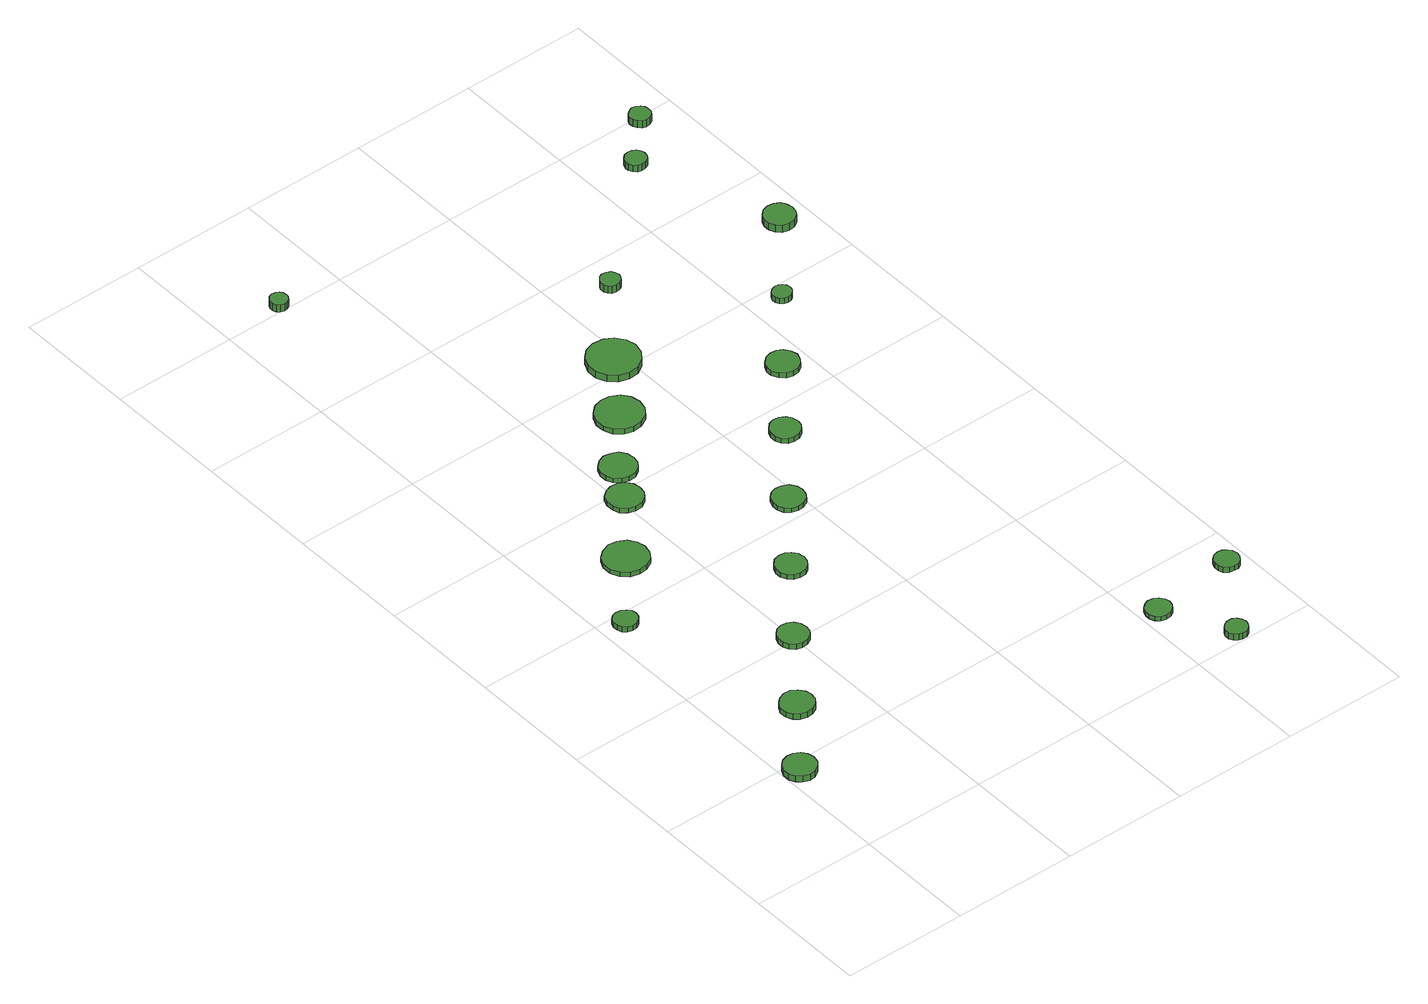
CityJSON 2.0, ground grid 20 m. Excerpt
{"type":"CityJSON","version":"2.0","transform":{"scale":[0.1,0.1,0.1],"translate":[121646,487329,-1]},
"CityObjects":{
"tree1":{"type":"SolitaryVegetationObject","attributes":{"function":"something"},"geometry":[{"type":"MultiSurface","lod":"1","boundaries":[[[0,1,2,3,4,5,6,7,8,9,10,11,12,13,14]],[[15,16,17,18,19,20,21,22,23,24,25,26,27,28,29]],[[0,29,28,1]],[[1,28,27,2]],[[2,27,26,3]],[[3,26,25,4]],[[4,25,24,5]],[[5,24,23,6]],[[6,23,22,7]],[[7,22,21,8]],[[8,21,20,9]],[[9,20,19,10]],[[10,19,18,11]],[[11,18,17,12]],[[12,17,16,13]],[[13,16,15,14]],[[14,15,29,0]]]}]},
"tree2":{"type":"SolitaryVegetationObject","attributes":{"function":"something"},"geometry":[{"type":"MultiSurface","lod":"1","boundaries":[[[30,31,32,33,34,35,36,37,38,39,40,41,42,43,44]],[[45,46,47,48,49,50,51,52,53,54,55,56,57,58,59]],[[30,59,58,31]],[[31,58,57,32]],[[32,57,56,33]],[[33,56,55,34]],[[34,55,54,35]],[[35,54,53,36]],[[36,53,52,37]],[[37,52,51,38]],[[38,51,50,39]],[[39,50,49,40]],[[40,49,48,41]],[[41,48,47,42]],[[42,47,46,43]],[[43,46,45,44]],[[44,45,59,30]]]}]},
"tree3":{"type":"SolitaryVegetationObject","attributes":{"function":"something"},"geometry":[{"type":"MultiSurface","lod":"1","boundaries":[[[60,61,62,63,64,65,66,67,68,69,70,71,72,73,74]],[[75,76,77,78,79,80,81,82,83,84,85,86,87,88,89]],[[60,89,88,61]],[[61,88,87,62]],[[62,87,86,63]],[[63,86,85,64]],[[64,85,84,65]],[[65,84,83,66]],[[66,83,82,67]],[[67,82,81,68]],[[68,81,80,69]],[[69,80,79,70]],[[70,79,78,71]],[[71,78,77,72]],[[72,77,76,73]],[[73,76,75,74]],[[74,75,89,60]]]}]},
"tree4":{"type":"SolitaryVegetationObject","attributes":{"function":"something"},"geometry":[{"type":"MultiSurface","lod":"1","boundaries":[[[90,91,92,93,94,95,96,97,98,99,100,101,102,103,104]],[[105,106,107,108,109,110,111,112,113,114,115,116,117,118,119]],[[90,119,118,91]],[[91,118,117,92]],[[92,117,116,93]],[[93,116,115,94]],[[94,115,114,95]],[[95,114,113,96]],[[96,113,112,97]],[[97,112,111,98]],[[98,111,110,99]],[[99,110,109,100]],[[100,109,108,101]],[[101,108,107,102]],[[102,107,106,103]],[[103,106,105,104]],[[104,105,119,90]]]}]},
"tree5":{"type":"SolitaryVegetationObject","attributes":{"function":"something"},"geometry":[{"type":"MultiSurface","lod":"1","boundaries":[[[120,121,122,123,124,125,126,127,128,129,130,131,132,133,134]],[[135,136,137,138,139,140,141,142,143,144,145,146,147,148,149]],[[120,149,148,121]],[[121,148,147,122]],[[122,147,146,123]],[[123,146,145,124]],[[124,145,144,125]],[[125,144,143,126]],[[126,143,142,127]],[[127,142,141,128]],[[128,141,140,129]],[[129,140,139,130]],[[130,139,138,131]],[[131,138,137,132]],[[132,137,136,133]],[[133,136,135,134]],[[134,135,149,120]]]}]},
"tree6":{"type":"SolitaryVegetationObject","attributes":{"function":"something"},"geometry":[{"type":"MultiSurface","lod":"1","boundaries":[[[150,151,152,153,154,155,156,157,158,159,160,161,162,163,164]],[[165,166,167,168,169,170,171,172,173,174,175,176,177,178,179]],[[150,179,178,151]],[[151,178,177,152]],[[152,177,176,153]],[[153,176,175,154]],[[154,175,174,155]],[[155,174,173,156]],[[156,173,172,157]],[[157,172,171,158]],[[158,171,170,159]],[[159,170,169,160]],[[160,169,168,161]],[[161,168,167,162]],[[162,167,166,163]],[[163,166,165,164]],[[164,165,179,150]]]}]},
"tree7":{"type":"SolitaryVegetationObject","attributes":{"function":"something"},"geometry":[{"type":"MultiSurface","lod":"1","boundaries":[[[180,181,182,183,184,185,186,187,188,189,190,191,192,193,194]],[[195,196,197,198,199,200,201,202,203,204,205,206,207,208,209]],[[180,209,208,181]],[[181,208,207,182]],[[182,207,206,183]],[[183,206,205,184]],[[184,205,204,185]],[[185,204,203,186]],[[186,203,202,187]],[[187,202,201,188]],[[188,201,200,189]],[[189,200,199,190]],[[190,199,198,191]],[[191,198,197,192]],[[192,197,196,193]],[[193,196,195,194]],[[194,195,209,180]]]}]},
"tree8":{"type":"SolitaryVegetationObject","attributes":{"function":"something"},"geometry":[{"type":"MultiSurface","lod":"1","boundaries":[[[210,211,212,213,214,215,216,217,218,219,220,221,222,223,224]],[[225,226,227,228,229,230,231,232,233,234,235,236,237,238,239]],[[210,239,238,211]],[[211,238,237,212]],[[212,237,236,213]],[[213,236,235,214]],[[214,235,234,215]],[[215,234,233,216]],[[216,233,232,217]],[[217,232,231,218]],[[218,231,230,219]],[[219,230,229,220]],[[220,229,228,221]],[[221,228,227,222]],[[222,227,226,223]],[[223,226,225,224]],[[224,225,239,210]]]}]},
"tree9":{"type":"SolitaryVegetationObject","attributes":{"function":"something"},"geometry":[{"type":"MultiSurface","lod":"1","boundaries":[[[240,241,242,243,244,245,246,247,248,249,250,251,252,253,254]],[[255,256,257,258,259,260,261,262,263,264,265,266,267,268,269]],[[240,269,268,241]],[[241,268,267,242]],[[242,267,266,243]],[[243,266,265,244]],[[244,265,264,245]],[[245,264,263,246]],[[246,263,262,247]],[[247,262,261,248]],[[248,261,260,249]],[[249,260,259,250]],[[250,259,258,251]],[[251,258,257,252]],[[252,257,256,253]],[[253,256,255,254]],[[254,255,269,240]]]}]},
"tree10":{"type":"SolitaryVegetationObject","attributes":{"function":"something"},"geometry":[{"type":"MultiSurface","lod":"1","boundaries":[[[270,271,272,273,274,275,276,277,278,279,280,281,282,283,284]],[[285,286,287,288,289,290,291,292,293,294,295,296,297,298,299]],[[270,299,298,271]],[[271,298,297,272]],[[272,297,296,273]],[[273,296,295,274]],[[274,295,294,275]],[[275,294,293,276]],[[276,293,292,277]],[[277,292,291,278]],[[278,291,290,279]],[[279,290,289,280]],[[280,289,288,281]],[[281,288,287,282]],[[282,287,286,283]],[[283,286,285,284]],[[284,285,299,270]]]}]},
"tree11":{"type":"SolitaryVegetationObject","attributes":{"function":"something"},"geometry":[{"type":"MultiSurface","lod":"1","boundaries":[[[300,301,302,303,304,305,306,307,308,309,310,311,312,313,314]],[[315,316,317,318,319,320,321,322,323,324,325,326,327,328,329]],[[300,329,328,301]],[[301,328,327,302]],[[302,327,326,303]],[[303,326,325,304]],[[304,325,324,305]],[[305,324,323,306]],[[306,323,322,307]],[[307,322,321,308]],[[308,321,320,309]],[[309,320,319,310]],[[310,319,318,311]],[[311,318,317,312]],[[312,317,316,313]],[[313,316,315,314]],[[314,315,329,300]]]}]},
"tree12":{"type":"SolitaryVegetationObject","attributes":{"function":"something"},"geometry":[{"type":"MultiSurface","lod":"1","boundaries":[[[330,331,332,333,334,335,336,337,338,339,340,341,342,343,344]],[[345,346,347,348,349,350,351,352,353,354,355,356,357,358,359]],[[330,359,358,331]],[[331,358,357,332]],[[332,357,356,333]],[[333,356,355,334]],[[334,355,354,335]],[[335,354,353,336]],[[336,353,352,337]],[[337,352,351,338]],[[338,351,350,339]],[[339,350,349,340]],[[340,349,348,341]],[[341,348,347,342]],[[342,347,346,343]],[[343,346,345,344]],[[344,345,359,330]]]}]},
"tree13":{"type":"SolitaryVegetationObject","attributes":{"function":"something"},"geometry":[{"type":"MultiSurface","lod":"1","boundaries":[[[360,361,362,363,364,365,366,367,368,369,370,371,372,373,374]],[[375,376,377,378,379,380,381,382,383,384,385,386,387,388,389]],[[360,389,388,361]],[[361,388,387,362]],[[362,387,386,363]],[[363,386,385,364]],[[364,385,384,365]],[[365,384,383,366]],[[366,383,382,367]],[[367,382,381,368]],[[368,381,380,369]],[[369,380,379,370]],[[370,379,378,371]],[[371,378,377,372]],[[372,377,376,373]],[[373,376,375,374]],[[374,375,389,360]]]}]},
"tree14":{"type":"SolitaryVegetationObject","attributes":{"function":"something"},"geometry":[{"type":"MultiSurface","lod":"1","boundaries":[[[390,391,392,393,394,395,396,397,398,399,400,401,402,403,404]],[[405,406,407,408,409,410,411,412,413,414,415,416,417,418,419]],[[390,419,418,391]],[[391,418,417,392]],[[392,417,416,393]],[[393,416,415,394]],[[394,415,414,395]],[[395,414,413,396]],[[396,413,412,397]],[[397,412,411,398]],[[398,411,410,399]],[[399,410,409,400]],[[400,409,408,401]],[[401,408,407,402]],[[402,407,406,403]],[[403,406,405,404]],[[404,405,419,390]]]}]},
"tree15":{"type":"SolitaryVegetationObject","attributes":{"function":"something"},"geometry":[{"type":"MultiSurface","lod":"1","boundaries":[[[420,421,422,423,424,425,426,427,428,429,430,431,432,433,434]],[[435,436,437,438,439,440,441,442,443,444,445,446,447,448,449]],[[420,449,448,421]],[[421,448,447,422]],[[422,447,446,423]],[[423,446,445,424]],[[424,445,444,425]],[[425,444,443,426]],[[426,443,442,427]],[[427,442,441,428]],[[428,441,440,429]],[[429,440,439,430]],[[430,439,438,431]],[[431,438,437,432]],[[432,437,436,433]],[[433,436,435,434]],[[434,435,449,420]]]}]},
"tree16":{"type":"SolitaryVegetationObject","attributes":{"function":"something"},"geometry":[{"type":"MultiSurface","lod":"1","boundaries":[[[450,451,452,453,454,455,456,457,458,459,460,461,462,463,464]],[[465,466,467,468,469,470,471,472,473,474,475,476,477,478,479]],[[450,479,478,451]],[[451,478,477,452]],[[452,477,476,453]],[[453,476,475,454]],[[454,475,474,455]],[[455,474,473,456]],[[456,473,472,457]],[[457,472,471,458]],[[458,471,470,459]],[[459,470,469,460]],[[460,469,468,461]],[[461,468,467,462]],[[462,467,466,463]],[[463,466,465,464]],[[464,465,479,450]]]}]},
"tree17":{"type":"SolitaryVegetationObject","attributes":{"function":"something"},"geometry":[{"type":"MultiSurface","lod":"1","boundaries":[[[480,481,482,483,484,485,486,487,488,489,490,491,492,493,494]],[[495,496,497,498,499,500,501,502,503,504,505,506,507,508,509]],[[480,509,508,481]],[[481,508,507,482]],[[482,507,506,483]],[[483,506,505,484]],[[484,505,504,485]],[[485,504,503,486]],[[486,503,502,487]],[[487,502,501,488]],[[488,501,500,489]],[[489,500,499,490]],[[490,499,498,491]],[[491,498,497,492]],[[492,497,496,493]],[[493,496,495,494]],[[494,495,509,480]]]}]},
"tree18":{"type":"SolitaryVegetationObject","attributes":{"function":"something"},"geometry":[{"type":"MultiSurface","lod":"1","boundaries":[[[510,511,512,513,514,515,516,517,518,519,520,521,522,523,524]],[[525,526,527,528,529,530,531,532,533,534,535,536,537,538,539]],[[510,539,538,511]],[[511,538,537,512]],[[512,537,536,513]],[[513,536,535,514]],[[514,535,534,515]],[[515,534,533,516]],[[516,533,532,517]],[[517,532,531,518]],[[518,531,530,519]],[[519,530,529,520]],[[520,529,528,521]],[[521,528,527,522]],[[522,527,526,523]],[[523,526,525,524]],[[524,525,539,510]]]}]},
"tree19":{"type":"SolitaryVegetationObject","attributes":{"function":"something"},"geometry":[{"type":"MultiSurface","lod":"1","boundaries":[[[540,541,542,543,544,545,546,547,548,549,550,551,552,553,554]],[[555,556,557,558,559,560,561,562,563,564,565,566,567,568,569]],[[540,569,568,541]],[[541,568,567,542]],[[542,567,566,543]],[[543,566,565,544]],[[544,565,564,545]],[[545,564,563,546]],[[546,563,562,547]],[[547,562,561,548]],[[548,561,560,549]],[[549,560,559,550]],[[550,559,558,551]],[[551,558,557,552]],[[552,557,556,553]],[[553,556,555,554]],[[554,555,569,540]]]}]},
"tree20":{"type":"SolitaryVegetationObject","attributes":{"function":"something"},"geometry":[{"type":"MultiSurface","lod":"1","boundaries":[[[570,571,572,573,574,575,576,577,578,579,580,581,582,583,584]],[[585,586,587,588,589,590,591,592,593,594,595,596,597,598,599]],[[570,599,598,571]],[[571,598,597,572]],[[572,597,596,573]],[[573,596,595,574]],[[574,595,594,575]],[[575,594,593,576]],[[576,593,592,577]],[[577,592,591,578]],[[578,591,590,579]],[[579,590,589,580]],[[580,589,588,581]],[[581,588,587,582]],[[582,587,586,583]],[[583,586,585,584]],[[584,585,599,570]]]}]},
"tree21":{"type":"SolitaryVegetationObject","attributes":{"function":"something"},"geometry":[{"type":"MultiSurface","lod":"1","boundaries":[[[600,601,602,603,604,605,606,607,608,609,610,611,612,613,614]],[[615,616,617,618,619,620,621,622,623,624,625,626,627,628,629]],[[600,629,628,601]],[[601,628,627,602]],[[602,627,626,603]],[[603,626,625,604]],[[604,625,624,605]],[[605,624,623,606]],[[606,623,622,607]],[[607,622,621,608]],[[608,621,620,609]],[[609,620,619,610]],[[610,619,618,611]],[[611,618,617,612]],[[612,617,616,613]],[[613,616,615,614]],[[614,615,629,600]]]}]},
"tree22":{"type":"SolitaryVegetationObject","attributes":{"function":"something"},"geometry":[{"type":"MultiSurface","lod":"1","boundaries":[[[630,631,632,633,634,635,636,637,638,639,640,641,642,643,644]],[[645,646,647,648,649,650,651,652,653,654,655,656,657,658,659]],[[630,659,658,631]],[[631,658,657,632]],[[632,657,656,633]],[[633,656,655,634]],[[634,655,654,635]],[[635,654,653,636]],[[636,653,652,637]],[[637,652,651,638]],[[638,651,650,639]],[[639,650,649,640]],[[640,649,648,641]],[[641,648,647,642]],[[642,647,646,643]],[[643,646,645,644]],[[644,645,659,630]]]}]}
},
"vertices":[
[52,183,17],[50,193,17],[44,202,17],[34,207,17],[24,208,17],[14,205,17],[6,198,17],[2,188,17],[2,177,17],[6,168,17],[14,161,17],[24,157,17],[34,158,17],[44,164,17],[50,172,17],[50,172,6],[44,164,6],[34,158,6],[24,157,6],[14,161,6],[6,168,6],[2,177,6],[2,188,6],[6,198,6],[14,205,6],[24,208,6],[34,207,6],[44,202,6],[50,193,6],[52,183,6],
[135,288,17],[133,298,17],[126,307,17],[117,313,17],[106,314,17],[96,310,17],[88,303,17],[83,293,17],[83,282,17],[88,272,17],[96,265,17],[106,262,17],[117,263,17],[126,268,17],[133,277,17],[133,277,7],[126,268,7],[117,263,7],[106,262,7],[96,265,7],[88,272,7],[83,282,7],[83,293,7],[88,303,7],[96,310,7],[106,314,7],[117,313,7],[126,307,7],[133,298,7],[135,288,7],
[56,578,18],[55,585,18],[50,591,18],[43,595,18],[35,596,18],[28,594,18],[22,589,18],[19,581,18],[19,574,18],[22,566,18],[28,561,18],[35,559,18],[43,560,18],[50,564,18],[55,570,18],[55,570,9],[50,564,9],[43,560,9],[35,559,9],[28,561,9],[22,566,9],[19,574,9],[19,581,9],[22,589,9],[28,594,9],[35,596,9],[43,595,9],[50,591,9],[55,585,9],[56,578,9],
[222,404,17],[220,414,17],[214,422,17],[206,427,17],[196,428,17],[186,425,17],[179,418,17],[175,409,17],[175,399,17],[179,390,17],[186,383,17],[196,380,17],[206,381,17],[214,386,17],[220,394,17],[220,394,8],[214,386,8],[206,381,8],[196,380,8],[186,383,8],[179,390,8],[175,399,8],[175,409,8],[179,418,8],[186,425,8],[196,428,8],[206,427,8],[214,422,8],[220,414,8],[222,404,8],
[157,679,18],[154,693,18],[146,705,18],[133,712,18],[119,714,18],[105,709,18],[94,700,18],[88,687,18],[88,672,18],[94,659,18],[105,649,18],[119,645,18],[133,646,18],[146,653,18],[154,665,18],[154,665,10],[146,653,10],[133,646,10],[119,645,10],[105,649,10],[94,659,10],[88,672,10],[88,687,10],[94,700,10],[105,709,10],[119,714,10],[133,712,10],[146,705,10],[154,693,10],[157,679,10],
[232,780,18],[230,792,18],[223,801,18],[213,807,18],[201,808,18],[190,804,18],[181,797,18],[177,786,18],[177,774,18],[181,763,18],[190,756,18],[201,752,18],[213,753,18],[223,759,18],[230,769,18],[230,769,10],[223,759,10],[213,753,10],[201,752,10],[190,756,10],[181,763,10],[177,774,10],[177,786,10],[181,797,10],[190,804,10],[201,808,10],[213,807,10],[223,801,10],[230,792,10],[232,780,10],
[314,520,18],[312,530,18],[306,538,18],[298,543,18],[288,544,18],[278,541,18],[271,534,18],[267,525,18],[267,515,18],[271,506,18],[278,499,18],[288,496,18],[298,497,18],[306,502,18],[312,510,18],[312,510,9],[306,502,9],[298,497,9],[288,496,9],[278,499,9],[271,506,9],[267,515,9],[267,525,9],[271,534,9],[278,541,9],[288,544,9],[298,543,9],[306,538,9],[312,530,9],[314,520,9],
[266,835,18],[264,847,18],[257,857,18],[247,862,18],[235,864,18],[224,860,18],[215,852,18],[210,841,18],[210,829,18],[215,819,18],[224,811,18],[235,807,18],[247,808,18],[257,814,18],[264,824,18],[264,824,10],[257,814,10],[247,808,10],[235,807,10],[224,811,10],[215,819,10],[210,829,10],[210,841,10],[215,852,10],[224,860,10],[235,864,10],[247,862,10],[257,857,10],[264,847,10],[266,835,10],
[109,1407,25],[108,1413,25],[105,1417,25],[100,1420,25],[94,1421,25],[88,1419,25],[84,1415,25],[82,1410,25],[82,1404,25],[84,1399,25],[88,1395,25],[94,1393,25],[100,1394,25],[105,1397,25],[108,1402,25],[108,1402,12],[105,1397,12],[100,1394,12],[94,1393,12],[88,1395,12],[84,1399,12],[82,1404,12],[82,1410,12],[84,1415,12],[88,1419,12],[94,1421,12],[100,1420,12],[105,1417,12],[108,1413,12],[109,1407,12],
[405,633,17],[403,643,17],[397,652,17],[387,657,17],[377,658,17],[367,655,17],[359,648,17],[355,638,17],[355,628,17],[359,618,17],[367,611,17],[377,608,17],[387,609,17],[397,614,17],[403,623,17],[403,623,9],[397,614,9],[387,609,9],[377,608,9],[367,611,9],[359,618,9],[355,628,9],[355,638,9],[359,648,9],[367,655,9],[377,658,9],[387,657,9],[397,652,9],[403,643,9],[405,633,9],
[349,922,18],[346,937,18],[337,949,18],[323,957,18],[308,958,18],[294,954,18],[282,943,18],[276,929,18],[276,914,18],[282,900,18],[294,890,18],[308,885,18],[323,887,18],[337,894,18],[346,907,18],[346,907,9],[337,894,9],[323,887,9],[308,885,9],[294,890,9],[282,900,9],[276,914,9],[276,929,9],[282,943,9],[294,954,9],[308,958,9],[323,957,9],[337,949,9],[346,937,9],[349,922,9],
[650,123,14],[648,131,14],[643,138,14],[636,142,14],[627,143,14],[619,140,14],[613,135,14],[610,127,14],[610,119,14],[613,111,14],[619,105,14],[627,103,14],[636,104,14],[643,108,14],[648,115,14],[648,115,6],[643,108,6],[636,104,6],[627,103,6],[619,105,6],[613,111,6],[610,119,6],[610,127,6],[613,135,6],[619,140,6],[627,143,6],[636,142,6],[643,138,6],[648,131,6],[650,123,6],
[420,1016,21],[416,1032,21],[406,1046,21],[392,1054,21],[375,1056,21],[359,1051,21],[347,1040,21],[340,1024,21],[340,1007,21],[347,992,21],[359,981,21],[375,976,21],[392,977,21],[406,986,21],[416,999,21],[416,999,9],[406,986,9],[392,977,9],[375,976,9],[359,981,9],[347,992,9],[340,1007,9],[340,1024,9],[347,1040,9],[359,1051,9],[375,1056,9],[392,1054,9],[406,1046,9],[416,1032,9],[420,1016,9],
[703,19,17],[701,26,17],[697,32,17],[691,36,17],[683,36,17],[677,34,17],[671,29,17],[668,23,17],[668,15,17],[671,9,17],[677,4,17],[683,2,17],[691,2,17],[697,6,17],[701,12,17],[701,12,6],[697,6,6],[691,2,6],[683,2,6],[677,4,6],[671,9,6],[668,15,6],[668,23,6],[671,29,6],[677,34,6],[683,36,6],[691,36,6],[697,32,6],[701,26,6],[703,19,6],
[493,748,18],[491,758,18],[485,766,18],[477,771,18],[467,772,18],[458,769,18],[451,762,18],[447,753,18],[447,743,18],[451,734,18],[458,728,18],[467,725,18],[477,726,18],[485,731,18],[491,739,18],[491,739,9],[485,731,9],[477,726,9],[467,725,9],[458,728,9],[451,734,9],[447,743,9],[447,753,9],[451,762,9],[458,769,9],[467,772,9],[477,771,9],[485,766,9],[491,758,9],[493,748,9],
[788,141,15],[786,149,15],[781,155,15],[775,159,15],[767,160,15],[759,158,15],[753,152,15],[750,145,15],[750,137,15],[753,129,15],[759,124,15],[767,122,15],[775,122,15],[781,126,15],[786,133,15],[786,133,6],[781,126,6],[775,122,6],[767,122,6],[759,124,6],[753,129,6],[750,137,6],[750,145,6],[753,152,6],[759,158,6],[767,160,6],[775,159,6],[781,155,6],[786,149,6],[788,141,6],
[584,860,17],[581,870,17],[575,879,17],[566,884,17],[556,885,17],[546,882,17],[538,875,17],[533,865,17],[533,855,17],[538,845,17],[546,838,17],[556,835,17],[566,836,17],[575,841,17],[581,850,17],[581,850,8],[575,841,8],[566,836,8],[556,835,8],[546,838,8],[538,845,8],[533,855,8],[533,865,8],[538,875,8],[546,882,8],[556,885,8],[566,884,8],[575,879,8],[581,870,8],[584,860,8],
[497,1145,22],[495,1152,22],[492,1157,22],[486,1160,22],[479,1161,22],[473,1159,22],[469,1154,22],[466,1149,22],[466,1142,22],[469,1136,22],[473,1132,22],[479,1130,22],[486,1131,22],[492,1134,22],[495,1139,22],[495,1139,9],[492,1134,9],[486,1131,9],[479,1130,9],[473,1132,9],[469,1136,9],[466,1142,9],[466,1149,9],[469,1154,9],[473,1159,9],[479,1161,9],[486,1160,9],[492,1157,9],[495,1152,9],[497,1145,9],
[667,975,18],[666,981,18],[662,986,18],[657,989,18],[651,990,18],[645,988,18],[640,984,18],[637,978,18],[637,972,18],[640,966,18],[645,962,18],[651,960,18],[657,961,18],[662,964,18],[666,969,18],[666,969,8],[662,964,8],[657,961,8],[651,960,8],[645,962,8],[640,966,8],[637,972,8],[637,978,8],[640,984,8],[645,988,8],[651,990,8],[657,989,8],[662,986,8],[666,981,8],[667,975,8],
[686,1317,28],[685,1323,28],[681,1329,28],[675,1332,28],[668,1333,28],[661,1331,28],[656,1326,28],[653,1320,28],[653,1313,28],[656,1307,28],[661,1302,28],[668,1300,28],[675,1301,28],[681,1304,28],[685,1310,28],[685,1310,16],[681,1304,16],[675,1301,16],[668,1300,16],[661,1302,16],[656,1307,16],[653,1313,16],[653,1320,16],[656,1326,16],[661,1331,16],[668,1333,16],[675,1332,16],[681,1329,16],[685,1323,16],[686,1317,16],
[774,1099,24],[772,1109,24],[767,1117,24],[758,1122,24],[748,1123,24],[738,1120,24],[731,1113,24],[727,1104,24],[727,1094,24],[731,1085,24],[738,1078,24],[748,1075,24],[758,1076,24],[767,1081,24],[772,1089,24],[772,1089,11],[767,1081,11],[758,1076,11],[748,1075,11],[738,1078,11],[731,1085,11],[727,1094,11],[727,1104,11],[731,1113,11],[738,1120,11],[748,1123,11],[758,1122,11],[767,1117,11],[772,1109,11],[774,1099,11],
[752,1387,26],[751,1394,26],[747,1399,26],[741,1403,26],[734,1404,26],[728,1401,26],[723,1397,26],[720,1391,26],[720,1384,26],[723,1378,26],[728,1373,26],[734,1371,26],[741,1372,26],[747,1375,26],[751,1381,26],[751,1381,13],[747,1375,13],[741,1372,13],[734,1371,13],[728,1373,13],[723,1378,13],[720,1384,13],[720,1391,13],[723,1397,13],[728,1401,13],[734,1404,13],[741,1403,13],[747,1399,13],[751,1394,13],[752,1387,13]
]}
